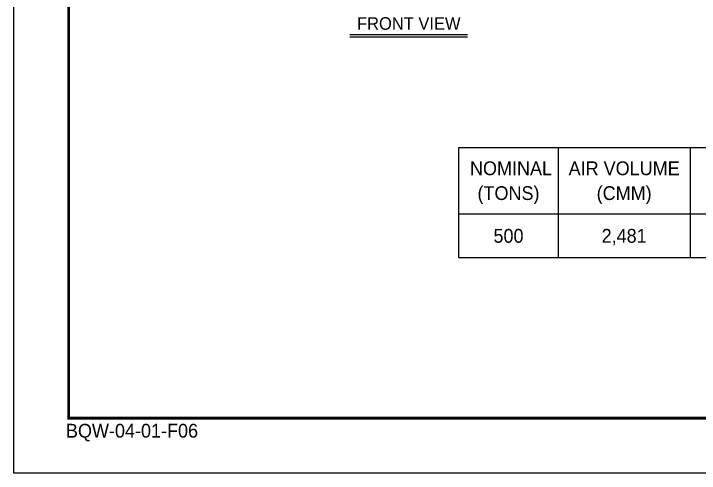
# Model space of a CAD drawing. Header units: millimetres. Extents: x 2197 to 34309, y 1850 to 24558.
# Drawn here: x 2197 to 11713, y 1850 to 8223 of the extents above; entities that cross this region are included whole.
import ezdxf
from ezdxf.enums import TextEntityAlignment as Align

# ---------------------------------------------------------------- set-up
doc = ezdxf.new("R2010")
doc.units = ezdxf.units.MM
for name, color, linetype in [('냉각탑_box', 1, 'Continuous'), ('냉각탑_form', 1, 'Continuous'), ('냉각탑_text', 3, 'Continuous')]:
    doc.layers.add(name, color=color, linetype=linetype)
doc.styles.add('돋움', font='Dotum.ttf')

# ---------------------------------------------------------------- blocks, each defined once
blk = doc.blocks.new('냉각탑form')
at = {"layer": 'Defpoints'}
blk.add_lwpolyline([(0, 297.07), (420.1, 297.07), (420.1, 0), (0, 0)], close=True, dxfattribs=at)
at = {"layer": '냉각탑_form', "const_width": 0.5}
blk.add_lwpolyline([(10, 287.07), (10, 10), (410.1, 10), (410.1, 287.07)], close=True, dxfattribs=at)
at = {"layer": '냉각탑_form', "style": '돋움'}
blk.add_text('BQW-04-01-F06', height=2.5006, dxfattribs=at).set_placement((9.48, 6.47))

msp = doc.modelspace()

# ---------------------------------------------------------------- linework, layer by layer
at = {"layer": '냉각탑_box'}
for p, q in [((6863.7, 7935.8), (8497.1, 7935.8)), ((6863.7, 7900.8), (8497.1, 7900.8)), ((9752.6, 6366), (9752.6, 4837.2)), ((11587.1, 6366), (11587.1, 4837.2)), ((8376.6, 5448.7), (24811.2, 5448.7))]:
    msp.add_line(p, q, dxfattribs=at)
msp.add_lwpolyline([(8376.6, 6366), (24811.2, 6366), (24811.2, 4837.2), (8376.6, 4837.2)], close=True, dxfattribs=at)

# ---------------------------------------------------------------- block references
at = {"layer": '냉각탑_form', "xscale": 76.44, "yscale": 76.44, "zscale": 76.44}
msp.add_blockref('냉각탑form', (2196.8, 1850.2), dxfattribs=at)

# ---------------------------------------------------------------- texts
at = {"layer": '냉각탑_text', "style": '돋움'}
for s, height, p in [('FRONT VIEW', 175, (7680.4, 8087.5)), (' NOMINAL', 191.1, (9064.6, 6079.3)), ('AIR VOLUME', 191.1, (10669.8, 6079.3)), ('(TONS)', 191.1, (9064.6, 5735.3)), ('(CMM)', 191.1, (10669.8, 5735.3)), ('500', 191.1, (9064.6, 5142.9)), ('2,481', 191.1, (10669.8, 5142.9))]:
    msp.add_text(s, height=height, dxfattribs=at).set_placement(p, align=Align.MIDDLE_CENTER)

doc.saveas('drawing.dxf')
